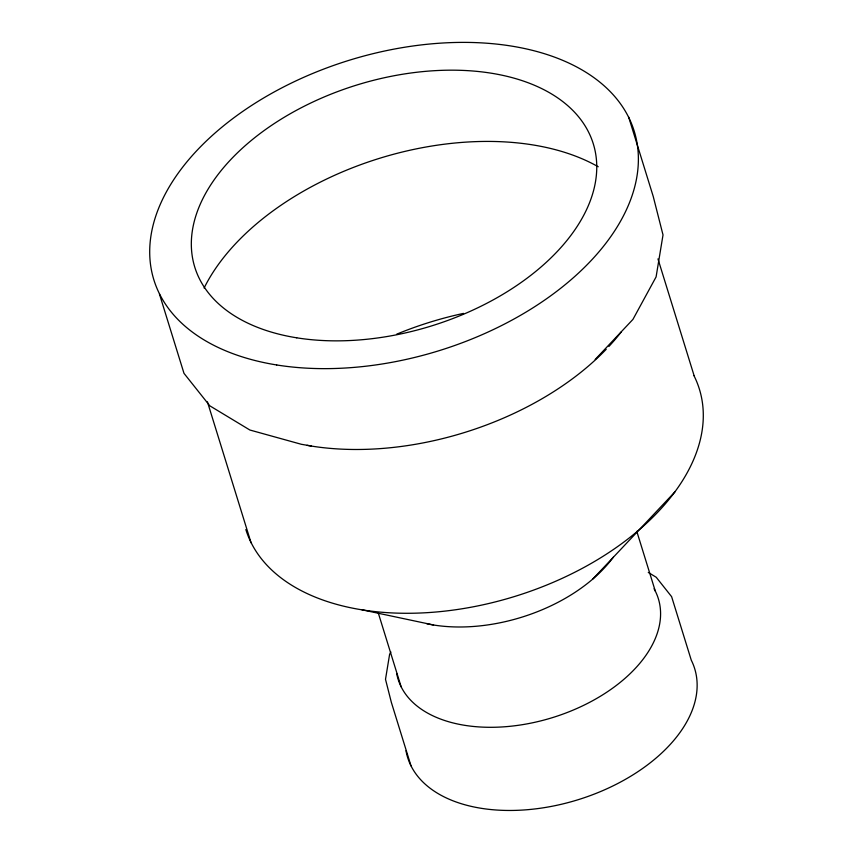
<?xml version="1.0" encoding="UTF-8"?>
<svg xmlns="http://www.w3.org/2000/svg" width="853" height="853" viewBox="0 0 853 853"><rect width="100%" height="100%" fill="white"/><g stroke="black" fill="none" stroke-linecap="round" stroke-linejoin="round"><path stroke-width="1.28" d="M390.877 651.98L389.618 654.283L385.503 679.319L391.335 702.318L410.986 765.813M595.181 359.476L632.947 319.385L656.096 276.905L663.016 234.938L653.217 196.403L628.65 117.042M592.856 578.984L674.979 491.829M311.196 445.98L301.386 444.296L249.876 430.019L209.817 405.825L183.992 373.347L159.426 293.986M361.896 609.778L433.58 624.993M648.28 572.438L656.234 577.268L671.62 596.673L691.271 660.158A150.235 90.834 -17.2 0 1 579.731 799.208A150.235 90.834 -17.2 0 1 405.996 750.757M657.962 258.896L694.118 375.715M636.786 531.344L655.264 591.022M378.348 613.168L401.145 686.814M207.428 401.838L251.059 542.785M613.264 557.265A136.213 82.357 -17.2 0 1 426.82 623.746M694.011 375.757A237.39 143.528 -17.2 0 1 526.322 592.675A237.39 143.528 -17.2 0 1 245.835 529.51M396.688 334.184A237.39 143.528 -17.2 0 1 463.531 313.392M621.272 331.924A237.39 143.528 -17.2 0 1 608.903 346.446M606.206 349.303A237.39 143.528 -17.2 0 1 307.037 445.33M204.102 288.026A237.39 143.528 -17.2 0 1 380.086 158.146A237.39 143.528 -17.2 0 1 598.23 166.761M654.07 588.773A136.213 82.357 -17.2 0 1 556.444 716.349A136.213 82.357 -17.2 0 1 396.698 673.582M296.695 337.809A208.59 126.116 -17.2 0 0 596.705 164.107A208.59 126.116 -17.2 0 0 288.719 114.622A208.59 126.116 -17.2 0 0 296.695 337.809M276.703 364.967A251.422 152.005 -17.2 0 0 638.321 155.609A251.422 152.005 -17.2 0 0 267.096 95.962A251.422 152.005 -17.2 0 0 276.703 364.967"/></g></svg>
